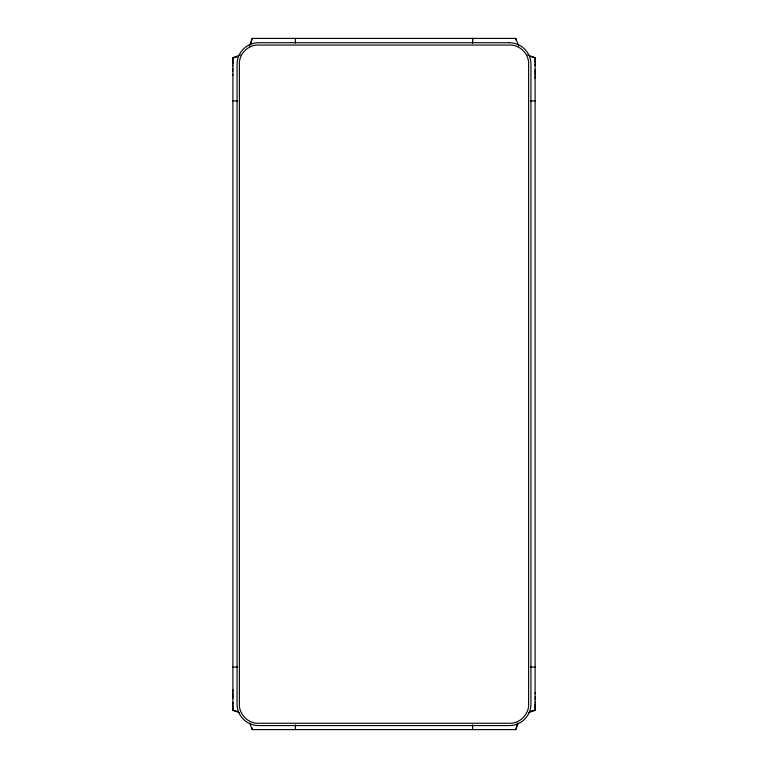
<?xml version="1.0" encoding="UTF-8"?>
<svg xmlns="http://www.w3.org/2000/svg" width="768" height="768" viewBox="0 0 768 768"><rect width="100%" height="100%" fill="white"/><g stroke="black" fill="none" stroke-linecap="round" stroke-linejoin="round"><path stroke-width="1.15" d="M232.886 702.192L232.886 710.304L239.376 712.714M232.886 698.438L232.886 696.317M232.886 695.299L232.886 693.638M232.886 691.91L232.886 689.693M232.886 75.226L232.886 74.362M232.886 71.155L232.886 70.435M232.886 69.139L232.886 68.563M232.886 65.808L232.886 57.696L240.461 54.883M295.402 729.6L295.402 724.886M295.402 43.114L295.402 38.4M472.598 729.6L472.598 724.886M528.624 712.714L535.114 710.304L535.114 702.192M535.114 699.437L535.114 698.861M535.114 697.565L535.114 696.845M535.114 693.638L535.114 692.774M535.114 78.307L535.114 76.09M535.114 74.362L535.114 72.701M535.114 71.683L535.114 69.562M535.114 65.808L535.114 57.696L527.539 54.883M250.598 44.861L252.182 38.4L515.818 38.4L518.63 45.974M249.773 723.11L252.182 729.6L515.818 729.6L517.402 723.139M249.37 45.974L252.182 38.4M515.818 729.6L518.227 723.11M232.886 57.696L237.072 57.024M530.928 710.976L535.114 710.304M232.886 100.915L237.6 100.915M530.4 100.915L535.114 100.915M232.886 667.085L237.6 667.085M530.4 667.085L535.114 667.085M530.803 56.64L535.114 57.696L535.114 58.234M237.197 711.36L232.886 710.304L232.886 709.766M515.818 38.4L516.154 40.493M251.846 727.507L252.182 729.6M535.114 58.896L535.114 62.323M535.114 63.888L535.114 69.763M535.114 71.155L535.114 702.365M535.114 704.112L535.114 710.17M232.886 57.83L232.886 63.888M232.886 65.635L232.886 696.845M232.886 698.237L232.886 704.112M232.886 705.677L232.886 709.104M472.598 38.4L472.598 43.066L472.598 38.4M239.386 61.795L239.386 706.512A19.44 19.44 0 0 0 256.128 723.245L511.872 723.245A19.44 19.44 0 0 0 528.614 706.512L528.614 61.795A19.44 19.44 0 0 0 511.872 45.053L256.128 45.053A19.44 19.44 0 0 0 239.386 61.795M509.338 42.72L258.662 42.72A21.61 21.61 0 0 0 237.053 64.33L237.053 703.968A21.61 21.61 0 0 0 258.662 725.578L509.338 725.578A21.61 21.61 0 0 0 530.947 703.968L530.947 64.33A21.61 21.61 0 0 0 509.338 42.72"/></g></svg>
